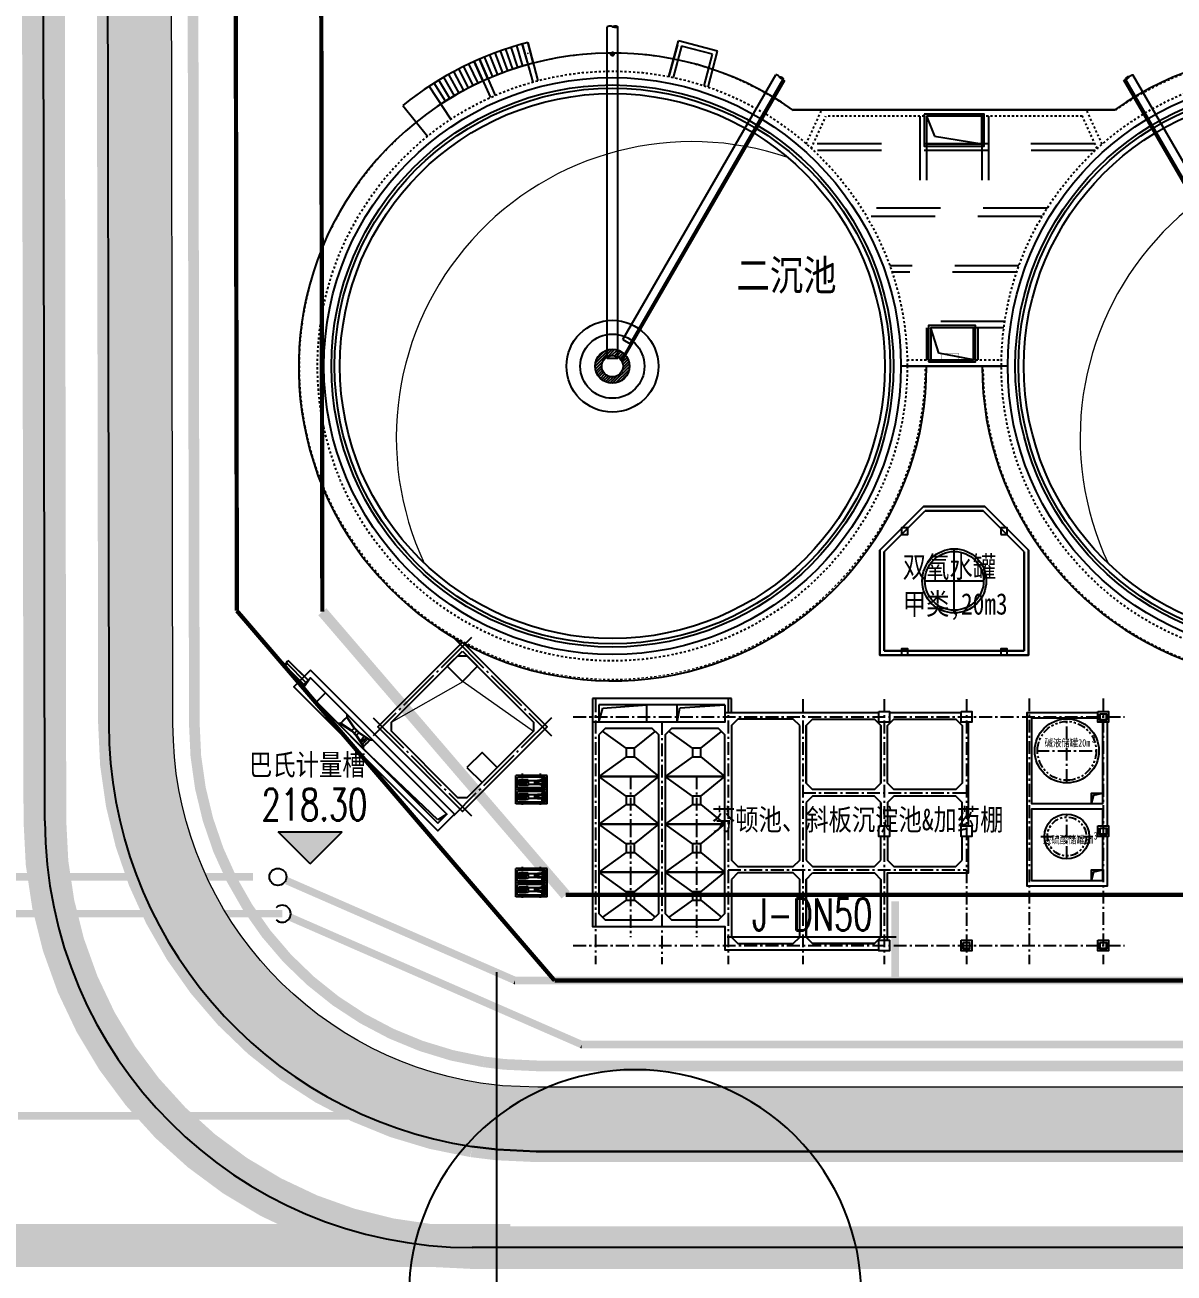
# Model space of a CAD drawing. Header units: metres. Extents: x 497246 to 997717, y 2998582 to 5998198.
# Drawn here: x 499229.3 to 499283.1, y 2998899.1 to 2998957.5 of the extents above; entities that cross this region are included whole.
import ezdxf
from ezdxf.enums import TextEntityAlignment as Align

# ---------------------------------------------------------------- set-up
doc = ezdxf.new("R2010")
doc.units = ezdxf.units.M
doc.header["$LTSCALE"] = 1000
for name, pattern in [('14', [1.6, 1, -0.25, 0.1, -0.25, 0, 0, 0, 0]), ('ACAD_ISO05W100', [34, 24, -3, 0.5, -3, 0.5, -3]), ('CENTER', [2, 1.25, -0.25, 0.25, -0.25]), ('CENTER2', [1.125, 0.75, -0.125, 0.125, -0.125]), ('CONTINOUS', [0]), ('DASH', [0.35, 0.25, -0.1]), ('DASHED', [19.05, 12.7, -6.35]), ('DOTE', [2.42, 2, -0.2, 0.02, -0.2]), ('HIDDEN', [0.375, 0.25, -0.125]), ('L2', [5, 3, -2]), ('PHANTOM', [2.5, 1.25, -0.25, 0.25, -0.25, 0.25, -0.25]), ('PHANTOM2', [31.75, 15.875, -3.175, 3.175, -3.175, 3.175, -3.175]), ('虚线', [2, 1, -1])]:
    doc.linetypes.add(name, pattern=pattern)
doc.layers.get('0').update_dxf_attribs({"linetype": 'CONTINUOUS'})
doc.layers.get('Defpoints').update_dxf_attribs({"linetype": 'CONTINUOUS'})
for name, color, linetype in [('1', 1, 'CENTER'), ('4N', 3, 'CONTINUOUS'), ('BEAM', 4, 'DASHED'), ('CENTER', 1, 'CENTER'), ('DIM_ELEV', 3, 'CONTINUOUS'), ('DIM_LEAD', 3, 'CONTINUOUS'), ('EQUIP_给水', 30, 'CONTINUOUS'), ('L6', 7, 'CONTINUOUS'), ('LINE6', 3, 'CONTINUOUS'), ('P15', 8, 'CONTINUOUS'), ('PIPE-消防', 1, 'CONTINUOUS'), ('PIPE-给水', 3, 'CONTINUOUS'), ('PUB_TEXT', 7, 'CONTINUOUS'), ('RD-侧石线', 5, 'CONTINUOUS'), ('RD-红线', 7, 'CONTINUOUS'), ('STAIR', 2, 'CONTINUOUS'), ('WELL_雨水', 4, 'CONTINUOUS'), ('围墙', 6, 'FENCELINE2'), ('图例层', 7, 'CONTINUOUS'), ('埋件', 2, 'CONTINUOUS'), ('挡墙护坡', 5, 'CONTINUOUS'), ('文字说明', 3, 'CONTINUOUS'), ('水池', 211, 'CONTINUOUS'), ('用地边界', 7, 'CONTINUOUS'), ('红线', 1, 'PHANTOM2')]:
    doc.layers.add(name, color=color, linetype=linetype)
for name, color, linetype, lineweight in [('1轮廓实线层', 4, 'CONTINUOUS', 18), ('2', 6, '虚线', 18), ('A01设备', 5, 'CONTINUOUS', 25), ('AM_0', 7, 'CONTINUOUS', 50), ('中心线', 1, 'CENTER2', 15), ('细线', 7, 'CONTINUOUS', 18)]:
    doc.layers.add(name, color=color, linetype=linetype, lineweight=lineweight)
doc.styles.add('-黑体', font='simhei.ttf', dxfattribs={"width": 0.8})
doc.styles.add('_TCH_DIM', font='SIMPLEX', dxfattribs={"bigfont": 'GBCBIG'})
doc.styles.add('HZTXT', font='txt', dxfattribs={"width": 0.7, "bigfont": 'HZTXT'})
doc.styles.add('TG_LINETYPE', font='SIMPLEX', dxfattribs={"width": 0.8, "height": 3, "bigfont": 'HZTXT'})
doc.linetypes.add('FENCELINE2', pattern='A,6.35,-2.54,[132,ltypeshp.shx,S=2.54,R=0,X=-2.54,Y=0],-2.54,25.4', length=36.83)
doc.linetypes.add('TG_J', pattern='A,2,-0.3,["J",TG_LINETYPE,S=0.1,R=0,X=-0.23,Y=-0.15],0', length=2.3)
doc.linetypes.add('TG_QS', pattern='A,3,-0.6,["QS",TG_LINETYPE,S=0.1,R=0,X=-0.52,Y=-0.15],0', length=3.6)
doc.linetypes.add('TG_X', pattern='A,3,-0.3,["X",TG_LINETYPE,S=0.1,R=0,X=-0.23,Y=-0.15],0', length=3.3)

# ---------------------------------------------------------------- blocks, each defined once
blk = doc.blocks.new('A$C53CF69EA')
for p, q in [((56, 1836), (886, 1836)), ((56, 0), (56, 1836)), ((886, 0), (886, 1836)), ((347, 223), (591, 223)), ((56, 0), (886, 0))]:
    blk.add_line(p, q)
blk.add_circle((471, 613), 90)
at = {"layer": 'CENTER', "color": 1}
for p, q in [((128, 1326), (128, 1582)), ((814, 1326), (814, 1582)), ((0, 1454), (206, 1454)), ((736, 1454), (992, 1454)), ((0, 400), (206, 400)), ((826, 223), (122, 223)), ((128, 272), (128, 528)), ((361, 60), (361, 177)), ((581, 59), (581, 177)), ((736, 400), (992, 400)), ((814, 272), (814, 528))]:
    blk.add_line(p, q, dxfattribs=at)
at = {"layer": 'L6'}
for p, q in [((156, 1482), (148, 1473)), ((156, 1736), (786, 1736)), ((156, 100), (156, 1736)), ((289, 1634), (339, 1668)), ((289, 1634), (654, 1634)), ((289, 1243), (289, 1634)), ((289, 1534), (654, 1534)), ((337, 1243), (337, 1534)), ((339, 1668), (604, 1668)), ((382, 1243), (382, 1534)), ((427, 1362), (427, 1534)), ((471, 1362), (471, 1534)), ((516, 1362), (516, 1534)), ((561, 1243), (561, 1534)), ((604, 1668), (654, 1634)), ((605, 1243), (605, 1534)), ((654, 1634), (654, 1243)), ((786, 100), (786, 1736)), ((786, 1482), (795, 1473)), ((156, 1426), (148, 1434)), ((289, 1243), (654, 1243)), ((306, 1120), (306, 1243)), ((438, 1109), (306, 1120)), ((364, 730), (364, 1100)), ((364, 1100), (579, 1100)), ((422, 1362), (521, 1362)), ((422, 1263), (422, 1362)), ((422, 1263), (521, 1263)), ((427, 1243), (427, 1263)), ((438, 1100), (438, 1109)), ((438, 1109), (505, 1109)), ((438, 1100), (505, 1100)), ((471, 1243), (471, 1263)), ((505, 1109), (637, 1120)), ((505, 1100), (505, 1109)), ((516, 1243), (516, 1263)), ((521, 1263), (521, 1362)), ((579, 730), (579, 1100)), ((637, 1120), (637, 1243)), ((786, 1426), (795, 1434)), ((156, 428), (148, 419)), ((156, 372), (148, 380)), ((156, 100), (346, 100)), ((226, 301), (297, 301)), ((226, 145), (226, 200)), ((226, 145), (350, 145)), ((383, 291), (290, 291)), ((383, 154), (290, 154)), ((301, 314), (295, 291)), ((301, 314), (301, 323)), ((301, 323), (422, 323)), ((321, 323), (348, 547)), ((346, 91), (346, 113)), ((346, 113), (450, 113)), ((534, 91), (346, 91)), ((348, 565), (364, 720)), ((348, 556), (348, 565)), ((348, 565), (595, 565)), ((348, 547), (348, 556)), ((348, 547), (595, 547)), ((350, 127), (350, 154)), ((413, 127), (350, 127)), ((354, 323), (380, 547)), ((364, 730), (579, 730)), ((364, 720), (364, 730)), ((378, 113), (378, 127)), ((378, 113), (450, 113)), ((396, 323), (396, 494)), ((396, 494), (547, 494)), ((396, 91), (396, 83)), ((396, 83), (471, 83)), ((402, 649), (402, 691)), ((402, 691), (540, 691)), ((402, 649), (540, 649)), ((596, 91), (409, 91)), ((450, 494), (450, 547)), ((471, 83), (546, 83)), ((492, 494), (492, 547)), ((492, 113), (596, 113)), ((492, 113), (564, 113)), ((521, 323), (642, 323)), ((592, 127), (529, 127)), ((540, 649), (540, 691)), ((546, 83), (546, 91)), ((547, 323), (547, 494)), ((560, 291), (654, 291)), ((560, 154), (654, 154)), ((590, 323), (563, 547)), ((564, 113), (564, 127)), ((579, 720), (579, 730)), ((595, 565), (579, 720)), ((592, 127), (592, 154)), ((717, 145), (592, 145)), ((595, 556), (595, 565)), ((595, 547), (595, 556)), ((622, 323), (595, 547)), ((596, 113), (596, 91)), ((596, 100), (786, 100)), ((642, 314), (642, 323)), ((642, 314), (649, 291)), ((717, 301), (645, 301)), ((717, 249), (717, 301)), ((717, 145), (717, 197)), ((786, 428), (795, 419)), ((786, 372), (795, 380))]:
    blk.add_line(p, q, dxfattribs=at)
at = {"layer": 'L6', "extrusion": (0, 0, -1)}
for centre, radius in [((-128, 1454), 28), ((-814, 1454), 28), ((-128, 400), 28), ((-471, 223), 112), ((-814, 400), 28)]:
    blk.add_circle(centre, radius, dxfattribs=at)
at = {"layer": 'L6'}
blk.add_circle((471, 223), 62.5, dxfattribs=at)
at = {"layer": 'L6', "extrusion": (0, 0, -1)}
for centre, start, end in [((-290, 223), 270, 90), ((-654, 223), 90, 270)]:
    blk.add_arc(centre, 68, start, end, dxfattribs=at)
at = {"layer": 'LINE6', "linetype": 'CONTINOUS'}
blk.add_line((226, 301), (226, 246), dxfattribs=at)
blk = doc.blocks.new('56756YUFHDS')
for points in [[(929453, 524410), (928953, 524410), (928953, 524910), (929453, 524910)], [(929453, 520810), (928953, 520810), (928953, 521310), (929453, 521310)]]:
    blk.add_lwpolyline(points, close=True)
for points in [[(928953, 524410), (929057, 524817), (929453, 524910)], [(928953, 520810), (929057, 521217), (929453, 521310)]]:
    blk.add_lwpolyline(points)
at = {"layer": '1轮廓实线层', "linetype": 'ByBlock', "lineweight": -3}
for p, q in [((912093, 529330), (905593, 529330)), ((905593, 529330), (905593, 528230)), ((912093, 528670), (912093, 529330)), ((905893, 529030), (905893, 528230)), ((905893, 529030), (905893, 528230)), ((911793, 529030), (905893, 529030)), ((908133, 528230), (908133, 529030)), ((909553, 528230), (909553, 529030)), ((911793, 529030), (911793, 528230))]:
    blk.add_line(p, q, dxfattribs=at)
for centre, radius in [((927793, 526883), 1500), ((927790, 522879), 1050)]:
    blk.add_circle(centre, radius, dxfattribs=at)
at = {"layer": '1轮廓实线层', "color": 252, "linetype": 'PHANTOM', "lineweight": -3, "ltscale": 0.3, "true_color": 0x939598}
for centre, radius in [((927793, 526883), 1375), ((927790, 522879), 910)]:
    blk.add_circle(centre, radius, dxfattribs=at)
at = {"layer": '4N', "linetype": 'ByBlock', "lineweight": -3}
for p, q in [((907168, 527010), (906067, 527804)), ((907568, 527010), (908528, 527795)), ((910268, 527010), (909167, 527804)), ((910668, 527010), (911628, 527795)), ((907168, 526610), (905893, 525690)), ((907568, 526610), (908693, 525690)), ((910268, 526610), (908993, 525690)), ((910668, 526610), (911793, 525690)), ((907168, 524770), (905893, 525690)), ((907568, 524770), (908693, 525690)), ((910268, 524770), (908993, 525690)), ((910668, 524770), (911793, 525690)), ((907168, 524370), (905893, 523450)), ((907568, 524370), (908693, 523450)), ((910268, 524370), (908993, 523450)), ((910668, 524370), (911793, 523450)), ((907168, 522530), (905893, 523450)), ((907568, 522530), (908693, 523450)), ((910268, 522530), (908993, 523450)), ((910668, 522530), (911793, 523450)), ((907168, 522130), (905893, 521210)), ((907568, 522130), (908693, 521210)), ((910268, 522130), (908993, 521210)), ((910668, 522130), (911793, 521210)), ((907168, 520290), (905893, 521210)), ((907568, 520290), (908693, 521210)), ((910268, 520290), (908993, 521210)), ((910668, 520290), (911793, 521210)), ((907168, 519890), (906067, 519096)), ((907568, 519890), (908528, 519105)), ((910268, 519890), (909167, 519096)), ((910668, 519890), (911628, 519105))]:
    blk.add_line(p, q, dxfattribs=at)
for points in [[(905893, 527630), (905893, 525690), (908693, 525690), (908693, 527630)], [(908393, 527930), (906193, 527930)], [(908993, 527630), (908993, 525690), (911793, 525690), (911793, 527630)], [(911493, 527930), (909293, 527930)], [(908693, 519270), (908693, 521210), (905893, 521210), (905893, 519270)], [(911793, 519270), (911793, 521210), (908993, 521210), (908993, 519270)], [(906193, 518970), (908393, 518970)], [(909293, 518970), (911493, 518970)]]:
    blk.add_lwpolyline(points, dxfattribs=at)
for points in [[(907168, 526610), (907568, 526610), (907568, 527010), (907168, 527010)], [(910268, 526610), (910668, 526610), (910668, 527010), (910268, 527010)], [(905893, 523450), (908693, 523450), (908693, 525690), (905893, 525690)], [(908993, 523450), (911793, 523450), (911793, 525690), (908993, 525690)], [(907168, 524370), (907568, 524370), (907568, 524770), (907168, 524770)], [(910268, 524370), (910668, 524370), (910668, 524770), (910268, 524770)], [(905893, 521210), (908693, 521210), (908693, 523450), (905893, 523450)], [(908993, 521210), (911793, 521210), (911793, 523450), (908993, 523450)], [(907168, 522130), (907568, 522130), (907568, 522530), (907168, 522530)], [(910268, 522130), (910668, 522130), (910668, 522530), (910268, 522530)], [(907168, 519890), (907568, 519890), (907568, 520290), (907168, 520290)], [(910268, 519890), (910668, 519890), (910668, 520290), (910268, 520290)]]:
    blk.add_lwpolyline(points, close=True, dxfattribs=at)
at = {"layer": 'AM_0', "color": 10, "linetype": '14', "lineweight": -3, "ltscale": 0.6}
for p, q in [((905743, 529298), (905743, 516896)), ((911943, 529298), (911943, 516896)), ((915443, 529298), (915443, 516896)), ((919243, 529298), (919243, 516896)), ((923093, 529298), (923093, 516896)), ((926033, 529339), (926033, 516896)), ((929493, 529339), (929493, 516896)), ((904695, 528470), (930483, 528470)), ((908843, 528230), (908843, 516896)), ((927793, 525429), (927793, 528337)), ((926372, 526883), (929214, 526883)), ((907368, 525690), (907368, 523450)), ((910468, 525690), (910468, 523450)), ((915443, 524920), (923093, 524920)), ((927790, 521826), (927790, 523933)), ((907368, 523450), (907368, 521210)), ((910468, 523450), (910468, 521210)), ((926567, 522879), (929012, 522879)), ((907368, 521210), (907368, 518170)), ((910468, 521210), (910468, 518170)), ((911943, 521320), (923093, 521320)), ((904695, 517770), (930483, 517770))]:
    blk.add_line(p, q, dxfattribs=at)
at = {"layer": 'DIM_ELEV', "color": 0}
for p, q in [((905893, 528230), (906073, 528884)), ((906073, 528884), (908133, 529030)), ((909553, 528230), (909684, 528895)), ((909684, 528895), (911793, 529030))]:
    blk.add_line(p, q, dxfattribs=at)
at = {"layer": '水池'}
for p, q in [((915893, 524770), (915593, 524470)), ((915593, 524470), (915593, 521770)), ((918793, 524770), (915893, 524770)), ((919093, 524470), (918793, 524770)), ((919093, 524470), (919093, 523370)), ((919093, 523370), (919093, 524470)), ((919093, 521770), (919093, 522870)), ((915593, 521770), (915893, 521470)), ((918793, 521470), (919093, 521770)), ((915893, 521470), (918793, 521470))]:
    blk.add_line(p, q, dxfattribs=at)
for points in [[(918993, 528670), (911793, 528670), (911793, 528230), (905593, 528230), (905593, 518670), (911793, 518670), (911793, 517570), (918993, 517570)], [(922843, 528670), (919875, 528670), (919875, 528670), (919493, 528670)], [(929243, 528670), (925913, 528670), (925913, 520570), (929693, 520570), (929693, 522870)], [(915293, 528070), (914993, 528370), (912393, 528370), (912093, 528070), (912093, 521770), (912393, 521470), (914993, 521470), (915293, 521770), (915293, 528070)], [(915893, 528370), (918793, 528370), (919093, 528070), (919093, 525370), (918793, 525070), (915893, 525070), (915593, 525370), (915593, 528070), (915893, 528370), (918793, 528370)], [(915593, 528070), (915593, 525370)], [(919093, 525370), (919093, 528070)], [(922893, 525370), (922593, 525070), (919693, 525070), (919393, 525370), (919393, 528070), (919693, 528370), (922593, 528370), (922893, 528070), (922893, 525370)], [(923193, 523370), (923193, 528220)], [(929453, 528220), (929453, 524410), (926153, 524410), (926153, 528430), (929243, 528430)], [(929693, 523370), (929693, 528220)], [(905893, 527630), (905893, 519270), (906193, 518970), (908393, 518970), (908693, 519270), (908693, 527630), (908393, 527930), (906193, 527930), (905893, 527630)], [(909293, 518970), (911493, 518970), (911793, 519270), (911793, 527630), (911493, 527930), (909293, 527930), (908993, 527630), (908993, 519270), (909293, 518970)], [(915593, 524470), (915593, 521770)], [(922893, 523370), (922893, 524470), (922593, 524770), (919693, 524770), (919393, 524470), (919393, 523370)], [(929453, 522870), (929453, 520810), (926153, 520810), (926153, 524170), (929453, 524170), (929453, 523370)], [(919393, 518020), (919393, 521170), (923193, 521170), (923193, 522870)], [(919393, 522870), (919393, 521770), (919693, 521470), (922593, 521470), (922893, 521770)], [(922893, 521770), (922893, 522870)], [(912093, 520870), (912093, 518170), (912393, 517870), (914993, 517870), (915293, 518170), (915293, 520870), (914993, 521170), (912393, 521170), (912093, 520870)], [(915893, 521170), (918793, 521170), (919093, 520870), (919093, 518170), (918793, 517870), (915893, 517870), (915593, 518170), (915593, 520870), (915893, 521170)], [(915593, 520870), (915593, 518170)], [(919093, 518170), (919093, 520870)], [(911793, 517570), (915293, 517570), (918993, 517570)], [(912393, 517870), (914993, 517870)], [(915893, 517870), (918793, 517870)]]:
    blk.add_lwpolyline(points, dxfattribs=at)
for points in [[(918993, 528720), (919493, 528720), (919493, 528220), (918993, 528220)], [(922843, 528720), (923343, 528720), (923343, 528220), (922843, 528220)], [(929243, 528720), (929743, 528720), (929743, 528220), (929243, 528220)], [(929343, 528620), (929643, 528620), (929643, 528320), (929343, 528320)], [(929353, 528610), (929633, 528610), (929633, 528330), (929353, 528330)], [(918993, 523370), (919493, 523370), (919493, 522870), (918993, 522870)], [(922843, 523370), (923343, 523370), (923343, 522870), (922843, 522870)], [(929243, 523370), (929743, 523370), (929743, 522870), (929243, 522870)], [(929343, 523270), (929643, 523270), (929643, 522970), (929343, 522970)], [(929353, 523260), (929633, 523260), (929633, 522980), (929353, 522980)], [(918993, 518020), (919493, 518020), (919493, 517520), (918993, 517520)], [(922843, 518020), (923343, 518020), (923343, 517520), (922843, 517520)], [(929243, 518020), (929743, 518020), (929743, 517520), (929243, 517520)], [(922943, 517920), (923243, 517920), (923243, 517620), (922943, 517620)], [(922953, 517910), (923233, 517910), (923233, 517630), (922953, 517630)], [(929343, 517920), (929643, 517920), (929643, 517620), (929343, 517620)], [(929353, 517910), (929633, 517910), (929633, 517630), (929353, 517630)]]:
    blk.add_lwpolyline(points, close=True, dxfattribs=at)
blk = doc.blocks.new('45YFBNCETWHJ5')
at = {"linetype": 'CONTINOUS'}
h = blk.add_hatch(dxfattribs=at)
h.set_pattern_fill('ANSI31', color=4, scale=30)
h.set_pattern_definition([(45, (-163135.06, 2342580.08), (-67.351921, 67.351921), [])])
h.paths.add_polyline_path([(963929, 210478, 1), (965529, 210478, 1)])
h.paths.add_polyline_path([(965229, 210478, -1), (964229, 210478, -1)], flags=16)
h = blk.add_hatch(dxfattribs=at)
h.set_pattern_fill('ANSI31', color=4, scale=30)
h.set_pattern_definition([(45, (-131135.35, 2342580.08), (-67.351921, 67.351921), [])])
h.paths.add_polyline_path([(995929, 210478, 1), (997529, 210478, 1)])
h.paths.add_polyline_path([(997229, 210478, -1), (996229, 210478, -1)], flags=16)
at = {"layer": '埋件', "lineweight": -3}
h = blk.add_hatch(dxfattribs=at)
h.set_pattern_fill('ANSI31', color=256, scale=5, angle=90, style=0)
h.set_pattern_definition([(135, (924161.786, 295431.263), (-11.22532, -11.22532), [])])
h.paths.add_polyline_path([(964679, 225134), (964779, 225134), (964779, 225034), (964679, 225034)])
h = blk.add_hatch(dxfattribs=at)
h.set_pattern_fill('ANSI31', color=256, scale=5, angle=90, style=0)
h.set_pattern_definition([(135, (956161.495, 295431.263), (-11.22532, -11.22532), [])])
h.paths.add_polyline_path([(996678, 225134), (996778, 225134), (996778, 225034), (996678, 225034)])
at = {"linetype": 'CONTINOUS'}
for p, q in [((967371, 224032), (967819, 225706)), ((967768, 225512), (967372, 224037)), ((967961, 225461), (967567, 223992)), ((969655, 225214), (967819, 225706)), ((969410, 225072), (967961, 225461)), ((969016, 223604), (969410, 225072)), ((969206, 223540), (969655, 225214)), ((1002790, 222876), (1003656, 224376)), ((1005302, 223426), (1003656, 224376)), ((1003730, 224103), (1002969, 222786)), ((1005029, 223353), (1003730, 224103)), ((1004268, 222037), (1005029, 223353)), ((1004436, 221926), (1005302, 223426)), ((988239, 222478), (973164, 222478)), ((978529, 210478), (982929, 210478)), ((1010895, 203711), (1009948, 204164))]:
    blk.add_line(p, q, dxfattribs=at)
at = {"color": 1, "linetype": 'CONTINOUS'}
for p, q in [((979422, 222178), (979807, 221247)), ((979807, 221247), (982022, 220878)), ((979998, 211090), (979622, 212278)), ((981622, 210778), (979998, 211090))]:
    blk.add_line(p, q, dxfattribs=at)
at = {"color": 6, "linetype": 'CONTINOUS'}
blk.add_line((983229, 210478), (978229, 210478), dxfattribs=at)
at = {"color": 1, "linetype": 'CONTINOUS'}
for points in [[(979322, 222278), (979322, 220778), (982122, 220778), (982122, 222278)], [(979422, 222178), (979422, 220878), (982022, 220878), (982022, 222178)], [(979522, 210678), (981722, 210678), (981722, 212378), (979522, 212378)], [(979622, 210778), (981622, 210778), (981622, 212278), (979622, 212278)]]:
    blk.add_lwpolyline(points, close=True, dxfattribs=at)
at = {"linetype": 'CONTINOUS'}
for centre, radius in [((964729, 210487), 13500), ((996729, 210478), 13500), ((964729, 210487), 13150), ((964729, 210487), 13000), ((996729, 210478), 13150), ((996729, 210478), 13000)]:
    blk.add_circle(centre, radius, dxfattribs=at)
at = {"color": 3, "linetype": 'CONTINOUS'}
for centre in [(964729, 210487), (996729, 210478)]:
    blk.add_circle(centre, 12750, dxfattribs=at)
for centre, radius, start, end in [((964739, 210444), 14690, 55.00468, 0.1318), ((996729, 210478), 14700, 180, 125.28126), ((996729, 210478), 15700, 320.16249, 340.04775)]:
    blk.add_arc(centre, radius, start, end)
at = {"layer": '1', "linetype": 'CONTINOUS', "const_width": 20}
blk.add_lwpolyline([(980143, 210778), (980143, 211078), (980943, 211078), (980943, 210778)], dxfattribs=at)
at = {"layer": '2', "ltscale": 0.06, "const_width": 10}
for points in [[(988254, 222428), (973185, 222428)], [(979370, 210528), (982079, 210528)]]:
    blk.add_lwpolyline(points, dxfattribs=at)
at = {"layer": '2', "ltscale": 0.06}
for centre, radius, start, end in [((964725, 210474), 14645, 54.71142, 0.2128), ((964729, 210478), 15650, 109.78067, 128.7692), ((996729, 210478), 14650, 179.80445, 125.3434), ((996729, 210478), 15650, 317.92569, 340.04775)]:
    blk.add_arc(centre, radius, start, end, dxfattribs=at)
at = {"layer": 'A01设备', "color": 7}
for centre, radius in [((964729, 210478), 2150), ((996729, 210478), 2150), ((964729, 210478), 1502), ((996729, 210478), 1502), ((964729, 210478), 800), ((964729, 210478), 500), ((996729, 210478), 800), ((996729, 210478), 500)]:
    blk.add_circle(centre, radius, dxfattribs=at)
at = {"layer": 'BEAM', "linetype": 'L2'}
for p, q in [((960511, 225557), (961011, 223776)), ((960769, 225627), (961238, 223838)), ((958503, 224843), (959239, 223148)), ((958259, 224735), (959024, 223052)), ((957171, 222033), (956159, 223580)), ((954926, 222684), (956083, 221243)), ((979122, 222178), (979122, 217878)), ((979422, 222178), (979422, 217878)), ((982022, 222178), (982022, 217878)), ((982322, 222178), (982322, 217878)), ((987314, 220878), (974130, 220878)), ((987325, 220578), (974130, 220578)), ((985081, 217878), (976383, 217878)), ((984836, 217478), (976627, 217478)), ((983754, 215178), (977707, 215178)), ((983649, 214878), (977812, 214878)), ((983090, 212578), (978370, 212578)), ((983047, 212278), (978412, 212278)), ((979422, 212278), (979422, 210778)), ((979622, 212278), (979622, 210778)), ((981622, 212278), (981622, 210778)), ((981822, 212278), (981822, 210778)), ((1011486, 205121), (1009700, 205769)), ((1010895, 203711), (1009181, 204530)), ((1009700, 201633), (1008130, 202703)), ((1009548, 201414), (1007997, 202511)), ((1008192, 199748), (1006826, 201068)), ((1008018, 199568), (1006652, 200888))]:
    blk.add_line(p, q, dxfattribs=at)
at = {"layer": 'DIM_LEAD', "linetype": 'CONTINOUS', "const_width": 40}
blk.add_lwpolyline([(960775, 225098, 1), (960775, 225138, 1)], format="xyb", close=True, dxfattribs=at)
at = {"layer": 'P15', "color": 3}
for p, q in [((964479, 210861), (964479, 226359)), ((964979, 210861), (964979, 226359)), ((996479, 210861), (996479, 226359)), ((996979, 210861), (996979, 226359)), ((965209, 210860), (972761, 223889)), ((965216, 211721), (972371, 224114)), ((965252, 210835), (972804, 223864)), ((965562, 211521), (972718, 223914)), ((996206, 210835), (988654, 223864)), ((996249, 210860), (988697, 223889)), ((995896, 211521), (988740, 223914)), ((996242, 211721), (989087, 224114)), ((965216, 211721), (965562, 211521)), ((996242, 211721), (995896, 211521)), ((964479, 210861), (964979, 210861)), ((996479, 210861), (996979, 210861))]:
    blk.add_line(p, q, dxfattribs=at)
at = {"layer": 'P15', "linetype": 'HIDDEN', "ltscale": 0.2}
for p, q in [((973797, 220871), (974530, 222478)), ((974037, 220675), (974723, 222178)), ((986722, 222178), (974723, 222178)), ((987414, 220660), (986722, 222178)), ((987647, 220871), (986915, 222478)), ((978523, 210778), (982932, 210778))]:
    blk.add_line(p, q, dxfattribs=at)
at = {"layer": 'P15', "color": 3}
for points in [[(965173, 210838), (965173, 210838, 1.001688), (965251, 210793, 0.997061)], [(996285, 210838), (996285, 210838, -1.001688), (996207, 210793, -0.997061)]]:
    blk.add_lwpolyline(points, format="xyb", close=True, dxfattribs=at)
for points in [[(965190, 210828), (965190, 210828, 1.001688), (965234, 210803, 0.996633), (965190, 210828, 1.994026)], [(996268, 210828), (996268, 210828, -1.001688), (996225, 210803, -0.996633), (996268, 210828, -1.994026)]]:
    blk.add_lwpolyline(points, format="xyb", dxfattribs=at)
at = {"layer": 'P15', "linetype": 'HIDDEN', "ltscale": 0.2}
for centre in [(964729, 210487), (996729, 210478)]:
    blk.add_circle(centre, 13800, dxfattribs=at)
at = {"layer": 'P15', "color": 3}
for points, start_tangent, end_tangent in [([(964729, 226359), (964779, 226397), (964979, 226359), (964788, 226337), (964729, 226359), (964670, 226382), (964479, 226359)], (0.705111, 0.709097), (-0.959591, -0.281399)), ([(996729, 226359), (996679, 226397), (996479, 226359), (996670, 226337), (996729, 226359), (996788, 226382), (996979, 226359)], (-0.705111, 0.709097), (0.959591, -0.281399)), ([(972544, 224014), (972606, 224023), (972719, 223917), (972584, 223966), (972544, 224014), (972504, 224063), (972371, 224114)], (0.952081, 0.305846), (-0.978503, 0.206233)), ([(988914, 224014), (988852, 224023), (988739, 223917), (988874, 223966), (988914, 224014), (988954, 224063), (989087, 224114)], (-0.952081, 0.305846), (0.978503, 0.206233))]:
    blk.add_spline(points, degree=3, dxfattribs=dict(at, start_tangent=start_tangent, end_tangent=end_tangent))
at = {"layer": 'STAIR', "color": 2, "linetype": 'CONTINOUS'}
for p, q in [((960542, 224525), (960255, 225483)), ((960781, 224594), (960511, 225557)), ((961022, 224659), (960769, 225627)), ((958901, 223926), (958503, 224843)), ((959131, 224023), (958748, 224947)), ((959362, 224117), (958996, 225047)), ((959595, 224206), (959245, 225143)), ((959830, 224292), (959495, 225234)), ((960066, 224374), (959747, 225321)), ((960303, 224451), (960000, 225404)), ((957778, 223381), (957304, 224261)), ((957999, 223498), (957540, 224386)), ((958222, 223610), (957778, 224506)), ((958447, 223719), (958017, 224623)), ((958673, 223825), (958259, 224735)), ((956916, 222878), (956383, 223724)), ((957129, 223009), (956610, 223864)), ((957343, 223137), (956839, 224000)), ((957560, 223261), (957070, 224133)), ((1009883, 203918), (1010778, 203471)), ((1009993, 204142), (1010895, 203711)), ((1009532, 203256), (1010403, 202765)), ((1009653, 203475), (1010532, 202998)), ((1009770, 203695), (1010657, 203234)), ((1009280, 202826), (1010134, 202305)), ((1009408, 203040), (1010270, 202534)), ((1008874, 202196), (1009700, 201633)), ((1009013, 202404), (1009848, 201855)), ((1009148, 202614), (1009993, 202079)), ((1008436, 201589), (1009233, 200984)), ((1008585, 201789), (1009392, 201198)), ((1008731, 201991), (1009548, 201414)), ((1007968, 201004), (1008733, 200359)), ((1008127, 201196), (1008903, 200565)), ((1008283, 201391), (1009069, 200773)), ((1007471, 200444), (1008202, 199761)), ((1007640, 200628), (1008382, 199958)), ((1007806, 200815), (1008559, 200157)), ((1007299, 200263), (1008018, 199568))]:
    blk.add_line(p, q, dxfattribs=at)
for centre, radius, start, end in [((964749, 210450), 15690, 104.69522, 128.76246), ((964749, 210450), 14690, 104.69522, 123.19522), ((996737, 210473), 14690, 315.96993, 334.46993), ((996737, 210473), 15690, 315.96993, 334.46993)]:
    blk.add_arc(centre, radius, start, end, dxfattribs=at)
at = {"layer": '中心线', "ltscale": 0.02}
for p, q in [((965212, 210815), (972782, 223877)), ((996246, 210815), (988676, 223877))]:
    blk.add_line(p, q, dxfattribs=at)
at = {"layer": '埋件', "lineweight": -3}
for p, q in [((964847, 225084), (964611, 225084)), ((964729, 225202), (964729, 224966)), ((996847, 225084), (996611, 225084)), ((996729, 225202), (996729, 224966))]:
    blk.add_line(p, q, dxfattribs=at)
for points in [[(964679, 225134), (964779, 225134), (964779, 225034), (964679, 225034)], [(996678, 225134), (996778, 225134), (996778, 225034), (996678, 225034)]]:
    blk.add_lwpolyline(points, close=True, dxfattribs=at)
at = {"layer": '文字说明'}
blk.add_solid([(981060, 210626), (981060, 210627), (981060, 210626)], dxfattribs=at)

msp = doc.modelspace()

# ---------------------------------------------------------------- hatches: boundary and pattern name
at = {"layer": 'DIM_ELEV'}
msp.add_hatch(color=0, dxfattribs=at).paths.add_polyline_path([(499242.689, 2998918.291), (499241.189, 2998919.791), (499244.189, 2998919.791)])
at = {"layer": 'PIPE-给水', "linetype": 'TG_J'}
for points in [[(499252.273, 2998912.833), (499252.203, 2998912.672), (499252.236, 2998912.658)], [(499252.273, 2998912.833), (499252.273, 2998912.658), (499252.236, 2998912.658)], [(499255.393, 2998909.833), (499255.323, 2998909.672), (499255.357, 2998909.658)], [(499255.393, 2998909.833), (499255.393, 2998909.658), (499255.357, 2998909.658)]]:
    msp.add_hatch(color=80, dxfattribs=at).paths.add_polyline_path(points)
at = {"layer": '挡墙护坡', "linetype": 'Continuous'}
h = msp.add_hatch(dxfattribs=at)
h.set_pattern_fill('ANSI33', color=256, style=0)
h.set_pattern_definition([(45, (805.864, 0), (-2.2450640303, 2.2450640303), []), (45, (808.109, 0), (-2.2450640303, 2.2450640303), [1.5875, -0.79375])])
edge = h.paths.add_edge_path()
edge.add_line((499596.097, 2998901.333), (499596.097, 2998904.333))
edge.add_line((499596.097, 2998904.333), (499345.487, 2998904.333))
edge.add_line((499345.487, 2998904.333), (499320.487, 2998907.833))
edge.add_line((499320.487, 2998907.833), (499253.339, 2998907.833))
edge.add_line((499253.339, 2998907.833), (499251.695, 2998907.908))
edge.add_line((499251.695, 2998907.908), (499250.667, 2998908.033))
edge.add_arc((499253.27, 2998924.833), 17, 179.99144, 261.19191, ccw=False)
edge.add_line((499236.27, 2998924.835), (499236.189, 2998970.517))
edge.add_line((499236.189, 2998970.517), (499232.644, 2998995.51))
edge.add_line((499232.644, 2998995.51), (499232.536, 2999056.413))
edge.add_line((499232.536, 2999056.413), (499229.536, 2999056.408))
edge.add_line((499229.536, 2999056.408), (499229.645, 2998995.296))
edge.add_line((499229.645, 2998995.296), (499233.189, 2998970.302))
edge.add_line((499233.189, 2998970.302), (499233.27, 2998924.833))
edge.add_arc((499253.27, 2998924.833), 20, 180.00007, 261.33693)
edge.add_line((499250.258, 2998905.061), (499251.445, 2998904.916))
edge.add_line((499251.445, 2998904.916), (499253.27, 2998904.833))
edge.add_line((499253.27, 2998904.833), (499320.278, 2998904.833))
edge.add_line((499320.278, 2998904.833), (499345.278, 2998901.333))
edge.add_line((499345.278, 2998901.333), (499596.097, 2998901.333))

# ---------------------------------------------------------------- linework, layer by layer
at = {"linetype": 'ByBlock', "lineweight": -3}
for p, q in [((499269.553, 2998932.885), (499271.471, 2998934.804)), ((499274.184, 2998934.804), (499271.471, 2998934.804)), ((499271.471, 2998934.804), (499274.184, 2998934.804)), ((499276.103, 2998932.885), (499274.184, 2998934.804)), ((499269.553, 2998932.885), (499269.553, 2998928.254)), ((499269.553, 2998928.254), (499269.553, 2998932.885)), ((499276.103, 2998928.254), (499276.103, 2998932.885)), ((499276.103, 2998932.885), (499276.103, 2998928.254)), ((499269.553, 2998928.254), (499276.103, 2998928.254)), ((499276.103, 2998928.254), (499269.553, 2998928.254))]:
    msp.add_line(p, q, dxfattribs=at)
at = {"color": 1, "linetype": '14', "lineweight": -3, "ltscale": 0.6}
for p, q in [((499272.828, 2998930.075), (499272.828, 2998932.982)), ((499271.407, 2998931.529), (499274.249, 2998931.529))]:
    msp.add_line(p, q, dxfattribs=at)
for p, q in [((499242.705, 2998927.347), (499241.927, 2998926.569)), ((499242.59, 2998926.878), (499242.111, 2998927.356)), ((499242.705, 2998926.993), (499242.281, 2998926.569)), ((499242.705, 2998926.993), (499242.402, 2998926.568)), ((499243.589, 2998926.463), (499242.705, 2998927.347)), ((499243.412, 2998926.286), (499242.705, 2998926.993)), ((499242.811, 2998925.685), (499241.927, 2998926.569)), ((499242.988, 2998925.862), (499242.281, 2998926.569)), ((499242.402, 2998926.568), (499242.988, 2998925.862)), ((499243.589, 2998926.463), (499249.44, 2998920.612)), ((499243.412, 2998926.286), (499242.988, 2998925.862)), ((499242.988, 2998925.862), (499248.663, 2998920.187)), ((499243.412, 2998926.286), (499249.087, 2998920.612)), ((499242.811, 2998925.685), (499248.663, 2998919.834)), ((499244.421, 2998925.174), (499244.421, 2998925.277)), ((499244.1, 2998924.853), (499243.997, 2998924.853)), ((499244.121, 2998924.874), (499244.1, 2998924.853)), ((499244.1, 2998924.853), (499244.617, 2998924.507)), ((499244.4, 2998925.153), (499244.121, 2998924.874)), ((499244.121, 2998924.874), (499244.638, 2998924.528)), ((499244.315, 2998925.067), (499244.207, 2998924.96)), ((499244.4, 2998925.153), (499244.421, 2998925.174)), ((499244.4, 2998925.153), (499244.746, 2998924.636)), ((499244.421, 2998925.174), (499244.767, 2998924.657)), ((499244.746, 2998924.636), (499244.638, 2998924.528)), ((499244.746, 2998924.636), (499244.962, 2998924.42)), ((499244.767, 2998924.657), (499244.983, 2998924.441)), ((499244.617, 2998924.507), (499244.833, 2998924.291)), ((499244.638, 2998924.528), (499244.854, 2998924.313)), ((499245.177, 2998923.772), (499244.833, 2998924.291)), ((499244.962, 2998924.42), (499244.854, 2998924.313)), ((499245.198, 2998923.794), (499244.854, 2998924.313)), ((499245.481, 2998924.076), (499244.962, 2998924.42)), ((499245.502, 2998924.098), (499244.983, 2998924.441)), ((499245.223, 2998924.247), (499245.027, 2998924.051)), ((499245.393, 2998924.135), (499245.14, 2998923.881)), ((499245.481, 2998924.076), (499245.198, 2998923.794)), ((499245.481, 2998924.076), (499245.502, 2998924.098)), ((499245.502, 2998924.098), (499245.601, 2998924.098)), ((499245.198, 2998923.794), (499245.177, 2998923.772)), ((499245.177, 2998923.772), (499245.177, 2998923.673)), ((499248.658, 2998920.347), (499245.177, 2998923.673)), ((499245.393, 2998923.989), (499245.285, 2998923.881)), ((499249.087, 2998920.612), (499248.658, 2998920.347)), ((499248.663, 2998920.187), (499249.087, 2998920.612)), ((499248.663, 2998919.834), (499249.44, 2998920.612))]:
    msp.add_line(p, q)
at = {"linetype": 'CENTER2', "ltscale": 0.1}
for p, q in [((499244.9, 2998924.536), (499244.738, 2998924.375)), ((499245.308, 2998924.191), (499245.083, 2998923.966))]:
    msp.add_line(p, q, dxfattribs=at)
at = {"linetype": 'ByBlock', "lineweight": -3, "flags": 128}
for points in [[(499276.303, 2998932.968), (499276.303, 2998928.054), (499269.353, 2998928.054), (499269.353, 2998932.968), (499271.388, 2998935.004), (499274.267, 2998935.004)], [(499269.353, 2998932.968), (499269.353, 2998928.054), (499276.303, 2998928.054), (499276.303, 2998932.968), (499274.267, 2998935.004), (499271.388, 2998935.004)], [(499271.388, 2998935.004), (499274.267, 2998935.004)], [(499276.303, 2998932.968), (499276.303, 2998928.054), (499269.353, 2998928.054), (499269.353, 2998932.968)]]:
    msp.add_lwpolyline(points, dxfattribs=at)
at = {"linetype": 'ByBlock', "lineweight": -3}
for points in [[(499270.353, 2998933.704), (499270.653, 2998933.704), (499270.653, 2998934.004), (499270.353, 2998934.004)], [(499275.003, 2998933.704), (499275.303, 2998933.704), (499275.303, 2998934.004), (499275.003, 2998934.004)], [(499270.353, 2998928.054), (499270.653, 2998928.054), (499270.653, 2998928.354), (499270.353, 2998928.354)], [(499275.003, 2998928.054), (499275.303, 2998928.054), (499275.303, 2998928.354), (499275.003, 2998928.354)]]:
    msp.add_lwpolyline(points, close=True, dxfattribs=at)
for points in [[(499249.813, 2998928.665), (499253.773, 2998924.705), (499249.813, 2998920.745), (499245.853, 2998924.705)], [(499249.813, 2998928.24), (499250.52, 2998927.533), (499249.813, 2998926.826), (499249.106, 2998927.533)], [(499243.997, 2998924.853), (499244.1, 2998924.853), (499244.121, 2998924.874), (499244.638, 2998924.528), (499244.854, 2998924.313), (499245.198, 2998923.794), (499245.177, 2998923.772), (499245.177, 2998923.673)], [(499250.025, 2998922.796), (499250.732, 2998922.089), (499251.439, 2998922.796), (499250.732, 2998923.503)]]:
    msp.add_lwpolyline(points, close=True)
for points in [[(499241.497, 2998927.584), (499242.397, 2998926.685)], [(499241.69, 2998927.777), (499242.59, 2998926.878)], [(499250.025, 2998928.028), (499253.137, 2998924.917), (499253.137, 2998924.493), (499250.025, 2998921.382), (499249.601, 2998921.382), (499246.49, 2998924.493), (499246.49, 2998924.917), (499249.601, 2998928.028), (499250.025, 2998928.028)]]:
    msp.add_lwpolyline(points)
at = {"linetype": 'CENTER2', "ltscale": 0.1}
msp.add_lwpolyline([(499241.594, 2998927.68), (499242.493, 2998926.781)], dxfattribs=at)
at = {"color": 2}
for points in [[(499242.705, 2998927.347), (499249.44, 2998920.612), (499248.663, 2998919.834), (499241.927, 2998926.569)], [(499248.663, 2998920.187), (499242.281, 2998926.569), (499242.705, 2998926.993), (499249.087, 2998920.612)]]:
    msp.add_lwpolyline(points, close=True, dxfattribs=at)
at = {"const_width": 0.006}
msp.add_lwpolyline([(499245.198, 2998923.794), (499245.481, 2998924.076), (499244.962, 2998924.42), (499244.746, 2998924.636), (499244.4, 2998925.153), (499244.121, 2998924.874), (499244.638, 2998924.528), (499244.854, 2998924.313)], close=True, dxfattribs=at)
for points in [[(499244.638, 2998924.528), (499244.746, 2998924.636)], [(499244.854, 2998924.313), (499244.962, 2998924.42)], [(499245.027, 2998924.051), (499245.222, 2998924.247)], [(499245.14, 2998923.881), (499245.393, 2998924.135)]]:
    msp.add_lwpolyline(points, dxfattribs=at)
at = {"linetype": 'ByBlock', "lineweight": -3}
msp.add_circle((499272.828, 2998931.529), 1.5, dxfattribs=at)
at = {"color": 252, "linetype": 'PHANTOM', "lineweight": -3, "ltscale": 0.3, "true_color": 0x939598}
msp.add_circle((499272.828, 2998931.529), 1.375, dxfattribs=at)
msp.add_circle((499245.196, 2998924.079), 0.05)
msp.add_ellipse((499241.546, 2998927.632), major_axis=(-0.0483, -0.0483), ratio=0.512821)
msp.add_ellipse((499241.642, 2998927.729), major_axis=(-0.0483, -0.0483), ratio=0.512821, start_param=3.141593, end_param=6.283185)
at = {"layer": 'DIM_ELEV', "color": 0}
for p, q in [((499242.689, 2998918.291), (499241.189, 2998919.791)), ((499241.189, 2998919.791), (499244.189, 2998919.791)), ((499242.689, 2998918.291), (499244.189, 2998919.791))]:
    msp.add_line(p, q, dxfattribs=at)
at = {"layer": 'EQUIP_给水', "color": 6, "linetype": 'ByBlock'}
msp.add_lwpolyline([(499267.524, 2998905.778, 0, 0, 0), (499271.26, 2998905.772, 0, 0.36, 0), (499269.91, 2998905.774, 0, 0, 0)], format="xyseb", dxfattribs=at)
at = {"layer": 'PIPE-消防', "color": 70, "linetype": 'TG_X', "ltscale": 700}
msp.add_line((499270.114, 2998914.861), (499262.207, 2998914.856), dxfattribs=at)
at = {"layer": 'PIPE-消防', "color": 70, "linetype": 'ByBlock'}
msp.add_line((499251.404, 2998913.212), (499251.404, 2998891.433), dxfattribs=at)
at = {"layer": 'PIPE-给水', "color": 80, "linetype": 'TG_J', "ltscale": 0.004, "const_width": 0.35}
for points in [[(499227.333, 2998917.678), (499240.013, 2998917.678)], [(499241.585, 2998917.502), (499252.273, 2998912.833)], [(499270.063, 2998916.531), (499270.063, 2998912.833)], [(499228.36, 2998915.953), (499241.383, 2998915.953)], [(499241.763, 2998915.787), (499255.393, 2998909.833)], [(499252.273, 2998912.833), (499270.063, 2998912.833)], [(499270.063, 2998912.833), (499286.473, 2998912.833)], [(499255.393, 2998909.833), (499320.627, 2998909.833)]]:
    msp.add_lwpolyline(points, dxfattribs=at)
at = {"layer": 'PIPE-给水', "color": 113, "linetype": 'TG_QS', "ltscale": 0.0025, "const_width": 0.35}
msp.add_lwpolyline([(499229.014, 2998906.495), (499322.828, 2998906.495)], dxfattribs=at)
at = {"layer": 'PIPE-给水', "color": 80, "linetype": 'TG_J'}
msp.add_circle((499241.182, 2998917.678), 0.4, dxfattribs=at)
msp.add_arc((499241.383, 2998915.953), 0.4, 225, 135, dxfattribs=at)
at = {"layer": 'RD-侧石线', "color": 5, "ltscale": 0.1}
for p, q in [((499230.278, 2998920.297), (499230.189, 2998970.297)), ((499320.278, 2998900.333), (499250.278, 2998900.333))]:
    msp.add_line(p, q, dxfattribs=at)
msp.add_arc((499250.278, 2998920.333), 20, 180.10213, 269.99999, dxfattribs=at)
at = {"layer": 'RD-红线', "ltscale": 0.1}
for points in [[(499226.799, 2999232.918, -0.017235), (499229.346, 2999162.668), (499229.645, 2998995.296), (499233.189, 2998970.302), (499233.27, 2998924.833, 0.37059), (499250.258, 2998905.061)], [(499229.515, 2999067.92), (499229.645, 2998995.296), (499233.189, 2998970.302), (499233.27, 2998924.833, 0.37059), (499250.258, 2998905.061)]]:
    msp.add_lwpolyline(points, format="xyb", dxfattribs=at)
msp.add_lwpolyline([(499666.942, 2998901.333), (499345.278, 2998901.333), (499320.278, 2998904.833), (499253.27, 2998904.833), (499251.445, 2998904.916), (499250.258, 2998905.061)], dxfattribs=at)
at = {"layer": 'WELL_雨水', "color": 6, "ltscale": 10}
msp.add_lwpolyline([(499268.485, 2998898.067, 0.414214), (499257.895, 2998908.657, 0.414214), (499247.306, 2998898.067, 0.414214), (499257.895, 2998887.478, 0.414214)], format="xyb", close=True, dxfattribs=at)
at = {"layer": '中心线', "color": 10, "linetype": 'DOTE', "lineweight": -3, "ltscale": 0.001}
for p, q in [((499250.235, 2998928.875), (499245.643, 2998924.283)), ((499249.391, 2998928.875), (499253.983, 2998924.283)), ((499245.643, 2998925.127), (499250.235, 2998920.535)), ((499253.983, 2998925.127), (499249.391, 2998920.535))]:
    msp.add_line(p, q, dxfattribs=at)
at = {"layer": '围墙', "ltscale": 0.3, "const_width": 0.5, "flags": 128}
msp.add_lwpolyline([(499597.097, 2998905.333), (499345.557, 2998905.333), (499320.557, 2998908.833), (499253.362, 2998908.833), (499251.779, 2998908.905), (499250.805, 2998909.024, -0.369647), (499237.27, 2998924.836), (499237.189, 2998970.588), (499233.644, 2998995.582), (499233.534, 2999057.415)], format="xyb", dxfattribs=at)
at = {"layer": '图例层', "color": 1, "linetype": 'DASHED', "ltscale": 0.5, "const_width": 0.2}
msp.add_lwpolyline([(499233.058, 2999229.367, -0.016263), (499235.346, 2999162.679), (499235.644, 2998995.725), (499239.189, 2998970.731), (499239.261, 2998930.136)], format="xyb", dxfattribs=at)
at = {"layer": '图例层', "color": 11, "linetype": 'DASH', "ltscale": 20, "const_width": 0.2, "flags": 128}
msp.add_lwpolyline([(499237.073, 2999229.276, -0.016176), (499239.346, 2999162.686), (499239.644, 2998996.01), (499243.188, 2998971.017), (499243.261, 2998930.084)], format="xyb", dxfattribs=at)
at = {"layer": '图例层', "color": 253, "const_width": 2, "flags": 128}
msp.add_lwpolyline([(499250.278, 2998900.333, -0.413692), (499230.278, 2998920.297), (499230.189, 2998970.297), (499226.645, 2998995.291)], format="xyb", dxfattribs=at)
at = {"layer": '图例层', "color": 1, "linetype": 'DASHED', "ltscale": 0.5, "const_width": 0.2}
for points in [[(499254.128, 2998912.826), (499239.261, 2998930.129)], [(499658.54, 2998909.326), (499345.836, 2998909.326), (499320.836, 2998912.826), (499254.128, 2998912.826)]]:
    msp.add_lwpolyline(points, dxfattribs=at)
at = {"layer": '图例层', "color": 11, "linetype": 'DASH', "ltscale": 20, "flags": 128}
for points, const_width in [([(499254.646, 2998916.833), (499243.261, 2998930.084)], 0.5), ([(499655.251, 2998913.333), (499346.114, 2998913.333), (499321.114, 2998916.833), (499254.646, 2998916.833)], 0.2)]:
    msp.add_lwpolyline(points, dxfattribs=dict(at, const_width=const_width))
at = {"layer": '图例层', "color": 253, "const_width": 2, "flags": 128}
for points in [[(499252.061, 2998900.431), (499161.738, 2998900.431)], [(499345.278, 2998896.833), (499320.278, 2998900.333), (499250.278, 2998900.333)]]:
    msp.add_lwpolyline(points, dxfattribs=at)
at = {"layer": '挡墙护坡', "lineweight": 0, "ltscale": 0.2}
msp.add_lwpolyline([(499596.097, 2998901.333), (499596.097, 2998904.333), (499345.487, 2998904.333), (499320.487, 2998907.833), (499253.339, 2998907.833), (499251.695, 2998907.908), (499250.667, 2998908.033, -0.369914), (499236.27, 2998924.835), (499236.189, 2998970.517), (499232.644, 2998995.51), (499232.536, 2999056.413), (499229.536, 2999056.408), (499229.645, 2998995.296), (499233.189, 2998970.302), (499233.27, 2998924.833, 0.37059), (499250.258, 2998905.061), (499251.445, 2998904.916), (499253.27, 2998904.833), (499320.278, 2998904.833), (499345.278, 2998901.333)], format="xyb", close=True, dxfattribs=at)
at = {"layer": '用地边界', "color": 0}
msp.add_lwpolyline([(499742.164, 2999254.333), (499246.749, 2999254.333, 0.414214), (499226.749, 2999234.333), (499226.799, 2999232.918, -0.017235), (499229.346, 2999162.668), (499229.645, 2998995.296), (499233.189, 2998970.302), (499233.27, 2998924.833, 0.37059), (499250.258, 2998905.061), (499251.445, 2998904.916), (499253.27, 2998904.833), (499320.278, 2998904.833), (499345.278, 2998901.333), (499702.383, 2998901.333)], format="xyb", dxfattribs=at)
at = {"layer": '红线', "color": 1, "linetype": 'ACAD_ISO05W100', "flags": 128}
for const_width in [1, 1, 1, 1, 0.7, 0.7, 0.7, 0.7]:
    msp.add_lwpolyline([(499639.309, 2999254.333), (499646.012, 2999158.941), (499651.606, 2999129.26), (499659.023, 2999023.723), (499657.634, 2998993.552), (499664.114, 2998901.333), (499345.278, 2998901.333), (499320.278, 2998904.833), (499253.27, 2998904.833), (499251.445, 2998904.916), (499250.258, 2998905.061, -0.37059), (499233.27, 2998924.833), (499233.189, 2998970.302), (499229.645, 2998995.296), (499229.346, 2999162.668, 0.017235), (499226.799, 2999232.918), (499226.749, 2999234.333, -0.414214), (499246.749, 2999254.333), (499639.309, 2999254.333)], format="xyb", close=True, dxfattribs=dict(at, const_width=const_width))
at = {"layer": '细线', "color": 253}
for p, q in [((499246.49, 2998924.917), (499249.847, 2998926.815)), ((499249.847, 2998926.815), (499253.137, 2998924.493))]:
    msp.add_line(p, q, dxfattribs=at)
for centre in [(499260.564, 2998938.237), (499292.564, 2998938.237)]:
    msp.add_arc(centre, 13.844, 71.12752, 205.13436, dxfattribs=at)

# ---------------------------------------------------------------- block references
at = {"xscale": 0.0008, "yscale": 0.0008, "zscale": 0.0008, "rotation": 90.00000000000001}
for p in [(499253.784, 2998921.716), (499253.784, 2998921.052), (499253.784, 2998917.36), (499253.784, 2998917.36), (499253.784, 2998916.696), (499253.784, 2998916.696)]:
    msp.add_blockref('A$C53CF69EA', p, dxfattribs=at)
at = {"layer": 'Defpoints', "color": 6, "xscale": 0.001, "yscale": 0.001, "zscale": 0.001}
for name, p in [('45YFBNCETWHJ5', (498292.103, 2998731.095)), ('56756YUFHDS', (498350.305, 2998396.691))]:
    msp.add_blockref(name, p, dxfattribs=at)

# ---------------------------------------------------------------- texts
at = {"layer": 'PIPE-给水', "color": 3, "linetype": 'ByBlock', "style": 'HZTXT', "width": 0.7}
msp.add_text('J-DN50', height=1.5, dxfattribs=at).set_placement((499266.185, 2998915.923), align=Align.MIDDLE)
at = {"layer": 'PUB_TEXT', "color": 0, "linetype": 'Continuous', "style": '-黑体', "width": 0.8}
for s, height, p in [('二沉池', 1.4288, (499262.642, 2998945.12)), ('双氧水罐', 1.0002, (499270.419, 2998931.681)), ('甲类,20m3', 1.0002, (499270.419, 2998929.952)), ('巴氏计量槽', 1.0002, (499239.83, 2998922.427)), ('芬顿池、斜板沉淀池&加药棚', 1.00019, (499261.49, 2998919.86))]:
    msp.add_text(s, height=height, dxfattribs=at).set_placement(p)
for s, height, p in [('碱液储罐20m', 0.3501, (499278.127, 2998923.774)), ('3', 0.35, (499279.349, 2998923.964)), ('浓硫酸储罐5m', 0.3501, (499278.148, 2998919.236)), ('3', 0.35, (499279.448, 2998919.426))]:
    msp.add_text(s, height=height, dxfattribs=at).set_placement(p, align=Align.CENTER)
at = {"layer": 'PUB_TEXT', "color": 0, "style": '_TCH_DIM', "width": 0.705882}
msp.add_text('218.30', height=1.4875, dxfattribs=at).set_placement((499240.414, 2998920.316))

doc.saveas('drawing.dxf')
